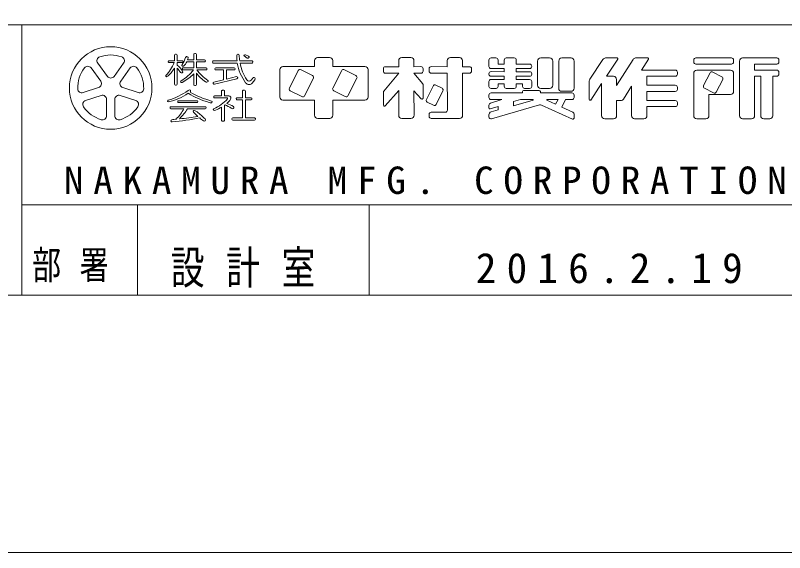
# Model space of a CAD drawing. Units: millimetres on the paper. Extents: x 0 to 420, y -594 to 297.
# Drawn here: x 306.5 to 366.3, y -594 to -552.3 of the extents above; entities that cross this region are included whole.
import ezdxf

# ---------------------------------------------------------------- set-up
doc = ezdxf.new("R2010")
doc.units = ezdxf.units.MM
for name, color, linetype, lineweight in [('0_2', 7, 'Continuous', 13), ('FMT', 7, 'Continuous', 13), ('FMT-TXT', 7, 'Continuous', 13)]:
    doc.layers.add(name, color=color, linetype=linetype, lineweight=lineweight)
doc.styles.add('ＭＳ ゴシック', font='')
doc.styles.get('ＭＳ ゴシック').set_extended_font_data('MS Gothic')

msp = doc.modelspace()

# ---------------------------------------------------------------- linework, layer by layer
at = {"layer": '0_2'}
msp.add_lwpolyline([(0, -297), (420, -297), (420, -594), (0, -594)], close=True, dxfattribs=at)
at = {"layer": 'FMT'}
for p, q in [((28, -553), (403, -553)), ((307, -553), (307, -574)), ((307, -567), (392, -567)), ((316, -567), (316, -574)), ((334, -567), (334, -574)), ((403, -574), (28, -574))]:
    msp.add_line(p, q, dxfattribs=at)
at = {"layer": 'FMT-TXT'}
for p, q in [((318.864, -555.791), (318.864, -555.369)), ((318.944, -555.289), (319, -555.289)), ((319.08, -555.369), (319.08, -555.791)), ((319.834, -555.48), (319.876, -555.492)), ((320.361, -555.733), (320.361, -555.323)), ((320.441, -555.243), (320.5, -555.243)), ((320.58, -555.323), (320.581, -555.733)), ((323.808, -555.279), (323.79, -555.279)), ((324.285, -555.361), (324.282, -555.365)), ((324.287, -555.426), (324.517, -555.587)), ((324.384, -555.342), (324.627, -555.444)), ((324.664, -555.549), (324.665, -555.547)), ((329.999, -555.546), (330.933, -555.546)), ((337.251, -555.546), (336.542, -555.546)), ((340.32, -555.546), (341.028, -555.546)), ((343.479, -555.583), (343.863, -555.583)), ((344.665, -555.583), (345.285, -555.583)), ((347.342, -555.583), (348.033, -555.583)), ((348.986, -555.583), (349.698, -555.583)), ((353.276, -555.582), (352.379, -555.582)), ((355.664, -555.582), (354.722, -555.582)), ((359.401, -555.582), (360.14, -555.581)), ((360.14, -555.581), (362.178, -555.581)), ((363.037, -555.582), (363.618, -555.581)), ((363.618, -555.581), (365.704, -555.581)), ((313.65, -557.014), (312.902, -555.984)), ((314.168, -557.014), (314.916, -555.984)), ((318.378, -555.855), (318.378, -555.872)), ((318.864, -555.791), (318.442, -555.791)), ((318.442, -555.936), (318.854, -555.937)), ((319.08, -555.791), (319.482, -555.791)), ((319.482, -555.936), (319.08, -555.937)), ((319.08, -555.937), (319.08, -556.135)), ((319.546, -555.855), (319.546, -555.872)), ((320.361, -555.877), (319.828, -555.877)), ((319.89, -555.733), (320.361, -555.733)), ((320.361, -556.354), (320.361, -555.877)), ((320.581, -555.733), (321.206, -555.733)), ((320.581, -555.877), (320.581, -556.354)), ((321.206, -555.878), (320.581, -555.877)), ((321.27, -555.797), (321.27, -555.814)), ((321.823, -555.875), (321.823, -555.913)), ((323.734, -555.811), (321.887, -555.811)), ((321.887, -555.977), (323.755, -555.977)), ((324.898, -555.809), (323.94, -555.811)), ((323.967, -555.977), (324.898, -555.977)), ((324.962, -555.913), (324.962, -555.873)), ((329.759, -556.246), (329.759, -555.786)), ((331.173, -555.784), (331.176, -556.246)), ((336.302, -555.785), (336.301, -556.258)), ((337.491, -556.258), (337.491, -555.786)), ((340.08, -556.258), (340.08, -555.786)), ((341.268, -555.785), (341.27, -556.258)), ((343.319, -556.243), (343.319, -555.743)), ((344.023, -555.742), (344.024, -556.056)), ((344.024, -556.056), (344.505, -556.056)), ((344.505, -556.056), (344.505, -555.743)), ((345.445, -555.742), (345.447, -556.056)), ((345.447, -556.056), (346.48, -556.056)), ((347.102, -557.091), (347.102, -555.823)), ((348.273, -555.823), (348.273, -557.701)), ((348.746, -556.405), (348.746, -555.823)), ((349.938, -555.823), (349.938, -557.928)), ((352.179, -555.689), (351.161, -557.231)), ((353.329, -555.681), (352.456, -557.002)), ((353.243, -557.723), (354.519, -555.694)), ((355.188, -556.526), (355.719, -555.68)), ((359.241, -555.89), (359.241, -555.742)), ((362.178, -556.05), (359.401, -556.05)), ((362.338, -555.741), (362.338, -555.89)), ((362.797, -560.067), (362.797, -555.822)), ((365.704, -556.051), (363.973, -556.053)), ((363.973, -556.053), (363.973, -556.526)), ((365.864, -555.741), (365.864, -555.891)), ((313.133, -557.39), (312.385, -556.36)), ((314.686, -557.39), (315.434, -556.36)), ((318.864, -556.386), (318.864, -557.618)), ((319.078, -557.618), (319.08, -556.374)), ((319.443, -556.743), (319.466, -556.732)), ((319.48, -556.434), (319.48, -556.418)), ((319.483, -556.215), (319.484, -556.215)), ((319.544, -556.354), (320.361, -556.354)), ((320.346, -556.498), (319.544, -556.498)), ((320.58, -557.638), (320.581, -556.765)), ((320.581, -556.354), (321.327, -556.354)), ((321.327, -556.498), (320.598, -556.498)), ((321.391, -556.418), (321.391, -556.434)), ((322.008, -556.421), (322.008, -556.45)), ((322.071, -556.514), (322.682, -556.515)), ((323.511, -556.357), (322.072, -556.357)), ((322.682, -556.515), (322.682, -557.273)), ((322.913, -556.515), (323.511, -556.515)), ((322.913, -557.217), (322.913, -556.515)), ((323.575, -556.451), (323.575, -556.421)), ((327.055, -558.616), (327.055, -556.485)), ((327.295, -556.245), (329.759, -556.246)), ((328.494, -556.56), (327.804, -557.914)), ((328.709, -556.49), (329.601, -556.945)), ((331.176, -556.246), (333.679, -556.246)), ((331.872, -556.56), (331.182, -557.914)), ((332.087, -556.49), (332.979, -556.945)), ((333.919, -556.486), (333.919, -558.613)), ((335.111, -556.418), (335.111, -556.606)), ((336.301, -556.765), (335.139, -558.165)), ((336.301, -556.258), (335.271, -556.258)), ((335.271, -556.766), (336.301, -556.765)), ((338.033, -556.255), (337.491, -556.258)), ((337.491, -556.765), (338.175, -557.582)), ((337.491, -556.765), (338.034, -556.765)), ((338.194, -556.605), (338.194, -556.415)), ((338.666, -556.605), (338.666, -556.415)), ((340.08, -556.765), (338.826, -556.765)), ((338.827, -556.255), (340.08, -556.258)), ((340.084, -559.638), (340.08, -556.765)), ((341.27, -556.258), (341.806, -556.258)), ((341.805, -556.766), (341.27, -556.765)), ((341.27, -556.765), (341.27, -560.03)), ((341.966, -556.418), (341.966, -556.606)), ((344.505, -556.403), (343.479, -556.403)), ((343.479, -556.645), (344.505, -556.649)), ((344.505, -556.649), (344.505, -556.403)), ((346.48, -556.403), (345.447, -556.403)), ((345.447, -556.403), (345.447, -556.649)), ((345.447, -556.649), (346.48, -556.649)), ((346.64, -556.216), (346.64, -556.243)), ((348.742, -557.927), (348.746, -556.405)), ((355.188, -556.526), (357.808, -556.526)), ((357.968, -556.686), (357.968, -556.838)), ((359.241, -560.067), (359.241, -556.769)), ((359.481, -556.529), (361.711, -556.528)), ((360.51, -556.742), (360.006, -557.716)), ((360.726, -556.673), (361.425, -557.036)), ((361.711, -556.528), (362.098, -556.528)), ((362.338, -556.768), (362.338, -558.182)), ((363.973, -556.526), (365.704, -556.526)), ((365.864, -556.686), (365.864, -556.838)), ((318.226, -557.031), (318.216, -557.024)), ((320.361, -556.807), (320.361, -557.637)), ((321.931, -557.453), (322.682, -557.273)), ((323.723, -557.196), (321.969, -557.61)), ((322.913, -557.217), (323.684, -557.032)), ((323.78, -557.089), (323.782, -557.097)), ((324.662, -557.37), (324.668, -557.37)), ((324.823, -557.296), (324.953, -557.137)), ((324.902, -557.549), (325.124, -557.277)), ((329.671, -557.16), (328.981, -558.514)), ((333.049, -557.16), (332.359, -558.514)), ((343.319, -556.842), (343.319, -556.805)), ((344.505, -557.002), (343.479, -557.002)), ((343.479, -557.254), (344.505, -557.254)), ((344.505, -557.254), (344.505, -557.002)), ((346.48, -557.004), (345.447, -557.006)), ((345.447, -557.006), (345.447, -557.254)), ((345.447, -557.254), (346.48, -557.254)), ((346.64, -556.809), (346.64, -556.844)), ((347.101, -557.701), (347.102, -557.091)), ((351.121, -557.363), (351.121, -558.81)), ((352.456, -557.002), (353.001, -557.002)), ((353.241, -557.241), (353.243, -557.723)), ((357.809, -556.998), (355.605, -557.001)), ((355.605, -557.001), (355.605, -557.705)), ((361.494, -557.251), (360.99, -558.225)), ((364.444, -556.998), (363.973, -556.998)), ((363.973, -556.998), (363.973, -560.067)), ((364.444, -556.998), (364.444, -560.067)), ((365.704, -556.998), (365.386, -556.998)), ((365.386, -556.998), (365.386, -560.067)), ((312.973, -557.882), (311.762, -558.275)), ((314.846, -557.882), (316.056, -558.275)), ((318.944, -557.698), (318.998, -557.698)), ((319.351, -557.436), (319.356, -557.448)), ((320.441, -557.717), (320.5, -557.717)), ((321.477, -557.414), (321.488, -557.401)), ((321.871, -557.543), (321.871, -557.542)), ((324.682, -557.652), (324.685, -557.652)), ((338.194, -557.633), (338.194, -558.695)), ((338.454, -558.799), (338.976, -557.759)), ((339.191, -557.688), (339.669, -557.928)), ((343.319, -557.789), (343.319, -557.414)), ((343.871, -557.949), (343.479, -557.949)), ((344.505, -557.599), (344.031, -557.599)), ((344.031, -557.599), (344.031, -557.789)), ((344.506, -557.782), (344.505, -557.599)), ((345.287, -557.941), (344.666, -557.941)), ((345.447, -557.599), (345.447, -557.781)), ((345.928, -557.599), (345.447, -557.599)), ((345.928, -557.79), (345.928, -557.599)), ((346.48, -557.949), (346.088, -557.949)), ((346.64, -557.414), (346.64, -557.789)), ((348.033, -557.941), (347.341, -557.941)), ((352.081, -557.571), (351.238, -558.846)), ((352.078, -560.066), (352.081, -557.571)), ((353.779, -558.775), (354.403, -557.779)), ((354.403, -560.067), (354.403, -557.779)), ((355.605, -557.705), (357.808, -557.705)), ((357.968, -557.865), (357.968, -558.018)), ((360.074, -557.931), (360.774, -558.294)), ((313.17, -558.491), (311.96, -558.884)), ((314.648, -558.491), (315.859, -558.884)), ((322.532, -558.531), (321.987, -558.531)), ((322.532, -558.156), (322.532, -558.531)), ((322.701, -558.092), (322.596, -558.092)), ((322.765, -558.531), (322.765, -558.156)), ((322.765, -558.531), (323.1, -558.531)), ((324.155, -558.156), (324.156, -558.675)), ((324.32, -558.092), (324.219, -558.092)), ((324.384, -558.675), (324.384, -558.156)), ((327.874, -558.13), (328.766, -558.584)), ((331.252, -558.13), (332.144, -558.584)), ((335.121, -558.216), (335.121, -559.246)), ((336.301, -558.107), (335.261, -559.299)), ((336.301, -558.107), (336.301, -560.03)), ((337.491, -558.134), (338.055, -558.749)), ((337.494, -560.03), (337.491, -558.134)), ((339.217, -559.183), (339.74, -558.143)), ((343.321, -558.458), (343.321, -558.649)), ((345.917, -558.298), (343.481, -558.298)), ((345.917, -558.298), (345.917, -558.255)), ((346.077, -558.095), (347.173, -558.095)), ((347.333, -558.251), (347.334, -558.298)), ((347.334, -558.298), (349.772, -558.298)), ((349.698, -558.168), (348.982, -558.168)), ((349.932, -558.458), (349.932, -558.648)), ((357.808, -558.178), (355.605, -558.179)), ((355.605, -558.179), (355.605, -558.888)), ((362.097, -558.422), (360.421, -558.419)), ((360.421, -558.419), (360.421, -560.067)), ((313.589, -558.795), (313.589, -560.068)), ((314.229, -558.795), (314.229, -560.068)), ((319.12, -558.988), (319.12, -558.963)), ((319.184, -558.899), (319.647, -558.898)), ((320.612, -559.052), (319.184, -559.052)), ((319.647, -558.898), (320.612, -558.898)), ((320.676, -558.962), (320.676, -558.988)), ((321.704, -559.059), (321.741, -559.059)), ((321.801, -558.997), (321.801, -558.999)), ((321.923, -558.595), (321.923, -558.626)), ((321.987, -558.69), (322.964, -558.69)), ((323.661, -558.739), (323.661, -558.768)), ((324.156, -558.675), (323.725, -558.675)), ((323.725, -558.832), (324.156, -558.834)), ((324.156, -558.834), (324.156, -560.24)), ((324.832, -558.676), (324.384, -558.675)), ((324.384, -558.834), (324.831, -558.834)), ((324.384, -560.24), (324.384, -558.834)), ((324.895, -558.77), (324.895, -558.74)), ((329.759, -558.856), (327.295, -558.856)), ((329.763, -560.031), (329.759, -558.856)), ((333.68, -558.853), (331.176, -558.856)), ((331.176, -558.856), (331.176, -560.03)), ((338.525, -559.014), (339.002, -559.254)), ((344.314, -558.805), (343.432, -559.084)), ((343.481, -558.809), (344.314, -558.805)), ((345.217, -558.973), (345.761, -558.805)), ((345.217, -559.297), (346.766, -558.871)), ((345.217, -558.973), (345.217, -559.297)), ((346.744, -558.805), (345.761, -558.805)), ((346.744, -558.805), (346.766, -558.871)), ((347.828, -558.851), (348.502, -559.168)), ((348.699, -558.805), (347.839, -558.805)), ((348.699, -558.805), (348.502, -559.168)), ((349.267, -558.805), (348.977, -559.391)), ((349.771, -558.808), (349.267, -558.805)), ((353.243, -558.888), (353.575, -558.888)), ((353.243, -558.888), (353.243, -560.067)), ((355.605, -558.888), (357.808, -558.888)), ((357.968, -559.048), (357.968, -559.2)), ((318.528, -559.456), (318.528, -559.432)), ((318.592, -559.368), (318.879, -559.369)), ((319.607, -559.52), (318.592, -559.52)), ((318.879, -559.369), (321.259, -559.369)), ((321.259, -559.52), (319.879, -559.52)), ((321.323, -559.433), (321.323, -559.456)), ((322.525, -559.395), (322.525, -560.427)), ((322.746, -560.427), (322.746, -559.267)), ((343.321, -559.236), (343.321, -559.46)), ((344.036, -559.34), (343.425, -559.536)), ((343.497, -559.77), (344.036, -559.622)), ((343.525, -560.316), (347.242, -559.233)), ((344.036, -559.34), (344.036, -559.622)), ((347.407, -559.244), (349.819, -560.322)), ((348.977, -559.391), (349.84, -559.797)), ((357.808, -559.36), (355.605, -559.362)), ((355.605, -559.362), (355.605, -560.067)), ((323.336, -560.304), (323.336, -560.34)), ((324.156, -560.24), (323.4, -560.24)), ((325.101, -560.239), (324.384, -560.24)), ((325.165, -560.34), (325.165, -560.303)), ((330.936, -560.27), (330.003, -560.27)), ((336.541, -560.27), (337.254, -560.27)), ((338.666, -560.11), (338.666, -559.958)), ((338.826, -559.798), (339.924, -559.798)), ((341.03, -560.27), (338.826, -560.27)), ((343.321, -560.001), (343.321, -560.163)), ((349.932, -559.942), (349.932, -560.249)), ((353.003, -560.307), (352.318, -560.307)), ((355.365, -560.307), (354.643, -560.307)), ((360.181, -560.307), (359.481, -560.307)), ((363.733, -560.307), (363.037, -560.307)), ((365.146, -560.307), (364.684, -560.307)), ((322.589, -560.491), (322.682, -560.491)), ((323.4, -560.404), (325.101, -560.404))]:
    msp.add_line(p, q, dxfattribs=at)
msp.add_circle((313.909, -557.914), 3.208, dxfattribs=at)
for centre, radius, start, end in [((313.161, -555.796), 0.32, 109.44841, 216), ((313.909, -557.914), 2.567, 70.55159, 109.44841), ((314.657, -555.796), 0.32, 324, 70.55159), ((318.944, -555.369), 0.08, 90, 180), ((319, -555.369), 0.08, 0.03071, 90), ((318.143, -555.117), 1.644, 323.32664, 345.25207), ((319.81, -555.556), 0.08, 73.05496, 165.25207), ((319.853, -555.569), 0.08, 348.15042, 73.05496), ((318.772, -555.342), 1.184, 340.70702, 348.15042), ((320.441, -555.323), 0.08, 90, 180), ((320.5, -555.323), 0.08, 0.10171, 90), ((323.79, -555.359), 0.08, 90, 179.05504), ((327.231, -555.415), 3.521, 179.05504, 186.44956), ((323.808, -555.379), 0.1, 0.73865, 90), ((327.427, -555.332), 3.52, 180.73865, 187.81715), ((324.31, -555.393), 0.04, 135, 235.13411), ((324.349, -555.425), 0.09, 67.11966, 135), ((324.574, -555.504), 0.1, 235.13411, 333.70884), ((324.598, -555.513), 0.075, 333.70884, 67.11966), ((329.999, -555.786), 0.24, 90, 180), ((330.933, -555.786), 0.24, 0.37848, 90), ((336.542, -555.786), 0.24, 90, 179.83438), ((337.251, -555.786), 0.24, 0, 90), ((340.32, -555.786), 0.24, 90, 180), ((341.028, -555.786), 0.24, 0.31285, 90), ((343.479, -555.743), 0.16, 90, 180), ((343.863, -555.743), 0.16, 0.23357, 90), ((344.665, -555.743), 0.16, 90, 180), ((345.285, -555.743), 0.16, 0.33362, 90), ((347.342, -555.823), 0.24, 90, 180), ((348.033, -555.823), 0.24, 0, 90), ((348.986, -555.823), 0.24, 90, 180), ((349.698, -555.823), 0.24, 0, 90), ((352.379, -555.822), 0.24, 90, 146.54759), ((353.276, -555.646), 0.064, 326.54759, 90), ((354.722, -555.822), 0.24, 90, 147.84335), ((355.664, -555.646), 0.064, 327.92885, 90), ((359.401, -555.742), 0.16, 90.05288, 180), ((362.178, -555.741), 0.16, 0, 90), ((363.037, -555.822), 0.24, 90.05785, 180), ((365.704, -555.741), 0.16, 0, 90), ((315.276, -554.36), 3.91, 318.53178, 336.218), ((318.442, -555.855), 0.064, 90, 180), ((318.442, -555.872), 0.064, 180, 269.96094), ((317.838, -557.634), 1.947, 31.45806, 50.35526), ((319.526, -556.147), 0.08, 143.32664, 237.70815), ((319.482, -555.855), 0.064, 0, 90), ((319.482, -555.872), 0.064, 270.03997, 0), ((318.772, -555.342), 1.184, 313.1417, 333.15639), ((321.206, -555.797), 0.064, 0, 90), ((321.206, -555.814), 0.064, 269.90077, 0), ((321.887, -555.875), 0.064, 90, 180), ((321.887, -555.913), 0.064, 180, 270), ((327.231, -555.415), 3.521, 189.18129, 216.51269), ((327.427, -555.332), 3.52, 190.56412, 213.61207), ((324.898, -555.873), 0.064, 0, 90.06898), ((324.898, -555.913), 0.064, 270, 0), ((346.48, -556.216), 0.16, 0, 90), ((359.401, -555.89), 0.16, 180, 270), ((362.178, -555.89), 0.16, 270, 0), ((365.704, -555.891), 0.16, 270.09318, 0), ((313.909, -557.914), 2.567, 142.55159, 181.44841), ((312.126, -556.548), 0.32, 36, 142.55159), ((315.693, -556.548), 0.32, 37.44841, 144), ((313.909, -557.914), 2.567, 358.55159, 37.44841), ((316.616, -554.94), 2.673, 308.62833, 327.25422), ((317.113, -558.151), 2.651, 32.81567, 42.09068), ((319.408, -556.671), 0.08, 212.81567, 296.25232), ((318.025, -554.849), 2.847, 298.38978, 324.61681), ((319.43, -556.66), 0.08, 296.25232, 31.45806), ((319.544, -556.418), 0.064, 89.95342, 180), ((319.544, -556.434), 0.064, 180, 270), ((319.527, -556.148), 0.08, 237.70815, 313.1417), ((322.675, -555.261), 2.579, 215.68313, 237.27131), ((323.311, -554.504), 3.367, 216.30733, 236.72135), ((321.327, -556.418), 0.064, 0, 90), ((321.327, -556.434), 0.064, 269.99752, 0), ((322.072, -556.421), 0.064, 90, 180), ((322.072, -556.45), 0.064, 180, 269.8862), ((323.511, -556.421), 0.064, 0, 90), ((323.511, -556.451), 0.064, 270, 0), ((327.295, -556.485), 0.24, 89.97387, 180), ((328.637, -556.633), 0.16, 63, 153), ((332.015, -556.633), 0.16, 63, 153), ((333.679, -556.486), 0.24, 0, 90), ((335.271, -556.418), 0.16, 90, 180), ((335.271, -556.606), 0.16, 180, 270.05143), ((338.034, -556.415), 0.16, 0, 90.29595), ((338.034, -556.605), 0.16, 270, 0), ((338.826, -556.415), 0.16, 89.85289, 180), ((338.826, -556.605), 0.16, 180, 270), ((341.806, -556.418), 0.16, 0, 90), ((341.806, -556.606), 0.16, 269.91201, 0), ((343.479, -556.243), 0.16, 180, 270), ((343.479, -556.805), 0.16, 89.8126, 180), ((346.48, -556.243), 0.16, 270.01808, 0), ((346.48, -556.809), 0.16, 0, 90), ((357.808, -556.686), 0.16, 0, 90), ((359.481, -556.769), 0.24, 90.00511, 180), ((360.652, -556.816), 0.16, 62.62013, 152.62013), ((362.098, -556.768), 0.24, 0, 90), ((365.704, -556.686), 0.16, 0, 90), ((312.874, -557.578), 0.32, 288, 36), ((313.909, -556.825), 0.32, 216, 324), ((314.945, -557.578), 0.32, 144, 252), ((318.243, -556.982), 0.05, 138.53178, 236.5396), ((318.254, -556.989), 0.05, 236.5396, 308.62833), ((319.409, -557.41), 0.064, 118.38978, 204.04766), ((317.773, -554.322), 3.589, 298.15867, 316.15596), ((321.428, -557.372), 0.064, 319.03632, 56.72135), ((323.703, -557.11), 0.08, 15.34193, 103.48779), ((323.705, -557.118), 0.08, 283.27187, 15.34193), ((324.662, -557.17), 0.2, 213.61207, 270), ((324.668, -557.17), 0.2, 270, 320.82004), ((325.038, -557.207), 0.11, 320.82004, 140.82004), ((329.528, -557.087), 0.16, 333, 63), ((332.906, -557.087), 0.16, 333, 63), ((343.479, -556.842), 0.16, 180, 270), ((343.479, -557.414), 0.16, 89.98781, 180), ((346.48, -556.844), 0.16, 270.08449, 0), ((346.48, -557.414), 0.16, 0, 90), ((351.361, -557.363), 0.24, 146.54759, 180), ((353.001, -557.242), 0.24, 0.22118, 90), ((357.808, -556.838), 0.16, 270.09712, 0), ((361.352, -557.178), 0.16, 332.62013, 62.62013), ((365.704, -556.838), 0.16, 270.11571, 0), ((311.664, -557.971), 0.32, 181.44841, 288), ((316.155, -557.971), 0.32, 252, 358.55159), ((318.944, -557.618), 0.08, 180, 270), ((318.998, -557.618), 0.08, 270, 359.92302), ((319.429, -557.415), 0.08, 204.04766, 298.15867), ((320.441, -557.637), 0.08, 180, 270), ((320.5, -557.637), 0.08, 270, 359.94756), ((321.367, -557.296), 0.16, 237.27131, 319.03632), ((321.95, -557.531), 0.08, 103.48779, 188.39767), ((321.95, -557.532), 0.08, 188.39767, 283.27187), ((324.682, -557.302), 0.35, 216.51269, 270), ((324.685, -557.372), 0.28, 270, 320.82004), ((327.947, -557.987), 0.16, 153, 243), ((331.325, -557.987), 0.16, 153, 243), ((338.114, -557.633), 0.08, 0, 39.94734), ((339.119, -557.831), 0.16, 63.30137, 153.30137), ((339.597, -558.071), 0.16, 333.30137, 63.30137), ((343.479, -557.789), 0.16, 180, 270), ((343.871, -557.789), 0.16, 270, 0), ((344.666, -557.781), 0.16, 180.28179, 270), ((345.287, -557.781), 0.16, 270, 0), ((346.088, -557.789), 0.16, 180.19263, 270), ((346.48, -557.789), 0.16, 270, 0), ((347.341, -557.701), 0.24, 179.95491, 270), ((348.033, -557.701), 0.24, 270, 0), ((348.982, -557.928), 0.24, 179.88125, 270), ((349.698, -557.928), 0.24, 270, 0), ((357.808, -557.865), 0.16, 0, 90), ((360.148, -557.789), 0.16, 152.62013, 242.62013), ((313.269, -558.795), 0.32, 0, 108), ((314.549, -558.795), 0.32, 72, 180), ((316.938, -554.041), 5.037, 286.5979, 306.30669), ((317.594, -554.92), 4.136, 281.27769, 304.53893), ((320.03, -558.249), 0.185, 80.51157, 126.30669), ((323.561, -552.27), 7.058, 239.12538, 253.54383), ((320.047, -558.146), 0.08, 359.89486, 80.51157), ((323.906, -551.343), 7.887, 240.99984, 254.13419), ((320.001, -558.146), 0.126, 310.55637, 359.89486), ((321.987, -558.595), 0.064, 90, 180), ((322.596, -558.156), 0.064, 90, 180.11549), ((322.701, -558.156), 0.064, 0, 90), ((323.1, -558.691), 0.16, 326.5956, 90), ((324.219, -558.156), 0.064, 90, 180.12691), ((324.32, -558.156), 0.064, 0, 90), ((328.838, -558.441), 0.16, 243, 333), ((332.216, -558.441), 0.16, 243, 333), ((335.201, -558.216), 0.08, 140.32511, 180), ((343.481, -558.458), 0.16, 90, 180), ((346.077, -558.255), 0.16, 90, 180), ((347.173, -558.255), 0.16, 1.17868, 90), ((349.772, -558.458), 0.16, 0, 90), ((357.808, -558.018), 0.16, 270.01374, 0), ((360.847, -558.152), 0.16, 242.62013, 332.62013), ((362.098, -558.182), 0.24, 269.89827, 0), ((312.059, -559.188), 0.32, 108, 214.55159), ((315.76, -559.188), 0.32, 325.44841, 72), ((318.392, -558.922), 0.056, 106.5979, 281.27769), ((319.184, -558.963), 0.064, 90.09097, 180), ((319.184, -558.988), 0.064, 180, 270), ((320.612, -558.962), 0.064, 0, 90), ((320.612, -558.988), 0.064, 270, 0), ((321.704, -558.559), 0.5, 253.54383, 270), ((321.741, -558.999), 0.06, 270, 0), ((321.731, -558.997), 0.07, 0, 74.13419), ((320.618, -556.613), 3.2, 294.05223, 317.937), ((321.987, -558.626), 0.064, 180, 270), ((321.8, -557.835), 1.716, 311.47782, 326.5956), ((322.13, -561.73), 2.731, 61.15895, 72.81614), ((322.964, -558.73), 0.04, 317.937, 90), ((323.725, -558.739), 0.064, 90, 180), ((323.725, -558.768), 0.064, 180, 269.79364), ((324.831, -558.74), 0.064, 0, 89.82496), ((324.831, -558.77), 0.064, 270, 0), ((327.295, -558.616), 0.24, 180, 270), ((333.679, -558.613), 0.24, 270.07124, 0), ((338.114, -558.695), 0.08, 222.49695, 0), ((338.597, -558.871), 0.16, 153.30137, 243.30137), ((339.074, -559.111), 0.16, 243.30137, 333.30137), ((343.481, -558.649), 0.16, 180, 270.23105), ((343.481, -559.236), 0.16, 107.53601, 180), ((347.839, -558.829), 0.024, 90, 244.8124), ((349.772, -558.648), 0.16, 269.65449, 0), ((351.185, -558.81), 0.064, 180, 326.54759), ((353.575, -558.648), 0.24, 270, 327.92885), ((357.808, -559.048), 0.16, 0, 90), ((313.909, -557.914), 2.567, 214.55159, 253.44841), ((313.909, -557.914), 2.567, 286.55159, 325.44841), ((318.592, -559.432), 0.064, 89.75609, 180), ((318.592, -559.456), 0.064, 180, 270), ((316.606, -557.888), 3.416, 314.36877, 331.45657), ((316.259, -557.276), 4.259, 314.66895, 328.19587), ((320.392, -559.736), 0.069, 73.96526, 223.41964), ((320.218, -560.343), 0.7, 54.05931, 73.96526), ((317.61, -563.94), 5.143, 44.77854, 54.05931), ((321.259, -559.433), 0.064, 0, 90), ((321.259, -559.456), 0.064, 270, 0), ((321.947, -559.59), 0.06, 114.05223, 254.34738), ((321.985, -559.455), 0.2, 254.34738, 294.3427), ((320.346, -555.832), 4.176, 294.3427, 301.46375), ((321.8, -557.835), 1.716, 303.44766, 305.5445), ((322.005, -561.366), 2.277, 55.91756, 69.61834), ((323.449, -559.231), 0.3, 235.91756, 255.58401), ((323.399, -559.425), 0.1, 255.58401, 61.15895), ((335.201, -559.246), 0.08, 180, 318.90041), ((339.924, -559.638), 0.16, 270, 0.08669), ((343.401, -559.46), 0.08, 180, 287.82368), ((343.561, -560.001), 0.24, 105.37709, 180), ((347.309, -559.463), 0.24, 65.92748, 106.25077), ((357.808, -559.2), 0.16, 270.05257, 0), ((313.269, -560.068), 0.32, 253.44841, 0), ((314.549, -560.068), 0.32, 180, 286.55159), ((318.68, -560.461), 0.0882, 100.57146, 275.28138), ((319.27, -563.622), 3.303, 94.7858, 100.57146), ((316.725, -539.306), 21.334, 275.28138, 281.09041), ((318.01, -544.559), 15.794, 274.51667, 279.78158), ((324.532, -555.819), 5.769, 223.41964, 228.2791), ((324.532, -555.819), 5.769, 230.05909, 233.8086), ((321.187, -560.39), 0.104, 233.8086, 44.77854), ((323.4, -560.304), 0.064, 90, 180), ((323.4, -560.34), 0.064, 180, 270), ((325.101, -560.303), 0.064, 0, 90.06778), ((325.101, -560.34), 0.064, 270, 0), ((330.003, -560.03), 0.24, 180.14812, 270), ((330.936, -560.03), 0.24, 270, 0), ((336.541, -560.03), 0.24, 180, 270), ((337.254, -560.03), 0.24, 270, 0.09198), ((338.826, -559.958), 0.16, 90, 180), ((338.826, -560.11), 0.16, 180, 270), ((341.03, -560.03), 0.24, 270, 0), ((343.481, -560.163), 0.16, 180, 286.25077), ((349.852, -560.249), 0.08, 245.92748, 0), ((349.772, -559.942), 0.16, 0, 64.8124), ((352.318, -560.067), 0.24, 179.94735, 270), ((353.003, -560.067), 0.24, 270, 0), ((354.643, -560.067), 0.24, 179.98916, 270), ((355.365, -560.067), 0.24, 270, 0), ((359.481, -560.067), 0.24, 180, 270), ((360.181, -560.067), 0.24, 270, 0), ((363.037, -560.067), 0.24, 180, 270), ((363.733, -560.067), 0.24, 270, 0), ((364.684, -560.067), 0.24, 180, 270), ((365.146, -560.067), 0.24, 270, 0), ((322.589, -560.427), 0.064, 180, 270), ((322.682, -560.427), 0.064, 270, 0.07609)]:
    msp.add_arc(centre, radius, start, end, dxfattribs=at)

# ---------------------------------------------------------------- texts
at = {"layer": 'FMT-TXT', "attachment_point": 7, "style": 'ＭＳ ゴシック'}
for s, insert, char_height in [('\\T1.5;\\W1.05;NAKAMURA\\~MFG.\\~CORPORATION', (310.279, -566.175), 2.126), ('\\T1.64;\\W0.75;部署', (307.8, -573), 2.199), ('\\T1.64;\\W0.75;設計室', (318.583, -573.417), 2.566), ('\\T1.5;2016.2.19', (342.299, -573.104), 2.346)]:
    msp.add_mtext(s, dxfattribs=dict(at, insert=insert, char_height=char_height))

doc.saveas('drawing.dxf')
